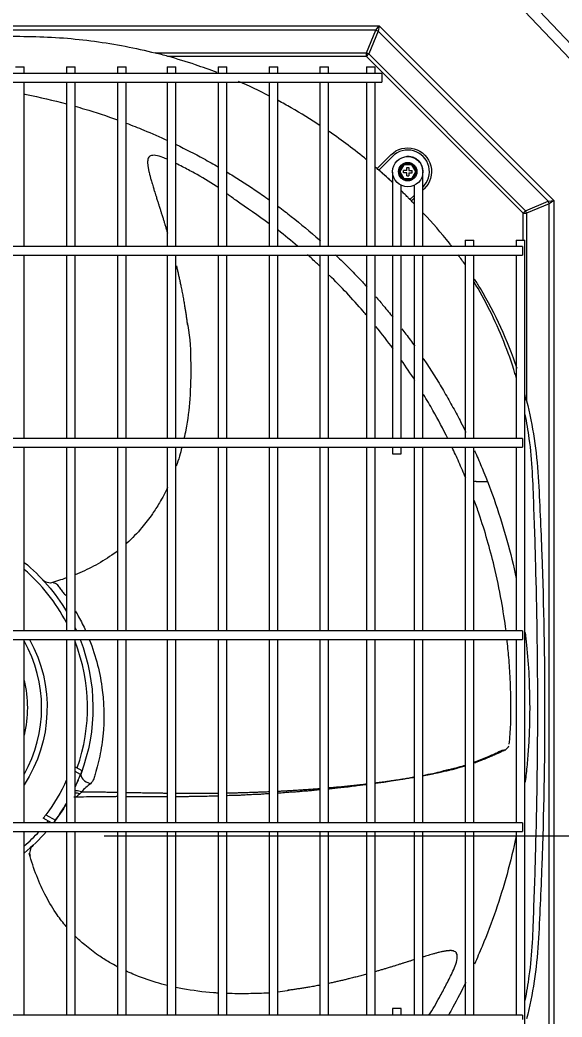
# Model space of a CAD drawing. Header units: millimetres. Extents: x 0 to 504600, y 0 to 118800.
# Drawn here: x 434993.3 to 435243.7, y 50775.3 to 51236.1 of the extents above; entities that cross this region are included whole.
import ezdxf

# ---------------------------------------------------------------- set-up
doc = ezdxf.new("R2010")
doc.units = ezdxf.units.MM
doc.header["$LTSCALE"] = 200
doc.layers.add('LG-AIRCON', color=240, linetype='Continuous')
doc.layers.add('냉매배관평면도', color=2, linetype='Continuous')

# ---------------------------------------------------------------- blocks, each defined once
blk = doc.blocks.new('UXB1', base_point=(168674.67, -72229.04))
at = {"layer": 'LG-AIRCON', "color": 0}
for p, q in [((169288.54, -71507.37), (169255.13, -71472.16)), ((169258.67, -71468.62), (169292.07, -71503.83)), ((168148.66, -71491.95), (169200.23, -71491.95)), ((169198.7, -71494.07), (168150.18, -71494.07)), ((169194.36, -71504.54), (169198.7, -71494.07)), ((169199.8, -71494.52), (169195.46, -71505)), ((169198.7, -71494.07), (169200.23, -71491.95)), ((169200.23, -71491.95), (169199.8, -71494.52)), ((169278.36, -71573.09), (169199.8, -71494.52)), ((169200.23, -71491.95), (169280.94, -71572.66)), ((169096.89, -71504.54), (169194.36, -71504.54)), ((169194.36, -71506.1), (169194.36, -71504.54)), ((169194.36, -71506.1), (169102.74, -71506.1)), ((169194.36, -71506.1), (169195.46, -71505)), ((169266.79, -71578.53), (169194.36, -71506.1)), ((169195.46, -71505), (169267.89, -71577.43)), ((169201.5, -71513.99), (168146.95, -71513.99)), ((169032.38, -71510.99), (169036.38, -71510.99)), ((169036.38, -71513.99), (169036.38, -71510.99)), ((169055.88, -71510.99), (169055.88, -71513.99)), ((169055.88, -71510.99), (169059.88, -71510.99)), ((169059.88, -71513.99), (169059.88, -71510.99)), ((169079.38, -71510.99), (169079.38, -71513.99)), ((169079.38, -71510.99), (169083.38, -71510.99)), ((169083.38, -71513.99), (169083.38, -71510.99)), ((169102.44, -71510.99), (169102.44, -71513.99)), ((169102.44, -71510.99), (169106.44, -71510.99)), ((169106.44, -71513.99), (169106.44, -71510.99)), ((169125.94, -71510.99), (169125.94, -71513.99)), ((169125.94, -71510.99), (169129.94, -71510.99)), ((169129.94, -71513.99), (169129.94, -71510.99)), ((169149.44, -71510.99), (169149.44, -71513.99)), ((169149.44, -71510.99), (169153.44, -71510.99)), ((169153.44, -71513.99), (169153.44, -71510.99)), ((169172.93, -71510.99), (169172.93, -71513.99)), ((169172.93, -71510.99), (169176.93, -71510.99)), ((169176.93, -71513.99), (169176.93, -71510.99)), ((169194.5, -71510.99), (169194.5, -71513.99)), ((169194.5, -71510.99), (169198.5, -71510.99)), ((169198.5, -71513.99), (169198.5, -71510.99)), ((169201.5, -71513.99), (169201.5, -71515.99)), ((168146.95, -71517.99), (169201.5, -71517.99)), ((169036.38, -71593.98), (169036.38, -71517.99)), ((169055.88, -71517.99), (169055.88, -71593.98)), ((169059.88, -71593.98), (169059.88, -71517.99)), ((169079.38, -71517.99), (169079.38, -71593.98)), ((169083.38, -71593.98), (169083.38, -71517.99)), ((169102.44, -71517.99), (169102.44, -71593.98)), ((169106.44, -71593.98), (169106.44, -71517.99)), ((169125.94, -71517.99), (169125.94, -71593.98)), ((169129.94, -71593.98), (169129.94, -71517.99)), ((169149.44, -71517.99), (169149.44, -71593.98)), ((169153.44, -71593.98), (169153.44, -71517.99)), ((169172.93, -71517.99), (169172.93, -71593.98)), ((169176.93, -71593.98), (169176.93, -71517.99)), ((169194.5, -71517.99), (169194.5, -71593.98)), ((169198.5, -71593.98), (169198.5, -71517.99)), ((169201.5, -71515.99), (169201.5, -71517.99)), ((169199.34, -71557.99), (169205.72, -71551.62)), ((169206.43, -71552.32), (169200.1, -71558.65)), ((169206.5, -71559.56), (169206.5, -71573.32)), ((169209.25, -71559.39), (169211.37, -71555.71)), ((169211.37, -71563.07), (169209.25, -71559.39)), ((169209.25, -71559.39), (169209.82, -71559.39)), ((169211.66, -71556.21), (169209.82, -71559.39)), ((169209.82, -71559.39), (169211.66, -71562.57)), ((169211.37, -71555.71), (169215.62, -71555.71)), ((169211.37, -71555.71), (169211.66, -71556.21)), ((169213, -71558.89), (169211.5, -71558.89)), ((169211.5, -71559.89), (169211.5, -71558.89)), ((169213, -71559.89), (169211.5, -71559.89)), ((169215.33, -71556.21), (169211.66, -71556.21)), ((169213, -71557.39), (169214, -71557.39)), ((169213, -71558.89), (169213, -71557.39)), ((169213, -71561.39), (169213, -71559.89)), ((169214, -71557.39), (169214, -71558.89)), ((169214, -71558.89), (169215.5, -71558.89)), ((169214, -71559.89), (169214, -71561.39)), ((169214, -71559.89), (169215.5, -71559.89)), ((169215.33, -71556.21), (169215.62, -71555.71)), ((169217.17, -71559.39), (169215.33, -71556.21)), ((169215.33, -71562.57), (169217.17, -71559.39)), ((169215.5, -71559.89), (169215.5, -71558.89)), ((169215.62, -71555.71), (169217.75, -71559.39)), ((169217.75, -71559.39), (169215.62, -71563.07)), ((169217.17, -71559.39), (169217.75, -71559.39)), ((169220.49, -71573.32), (169220.49, -71559.56)), ((169211.37, -71563.07), (169211.66, -71562.57)), ((169215.62, -71563.07), (169211.37, -71563.07)), ((169211.66, -71562.57), (169215.33, -71562.57)), ((169213, -71561.39), (169214, -71561.39)), ((169215.33, -71562.57), (169215.62, -71563.07)), ((169210.5, -71573.32), (169210.5, -71565.72)), ((169216.49, -71565.72), (169216.49, -71573.32)), ((169221.06, -71567.38), (169220.49, -71567.91)), ((169206.5, -71570.27), (169206.5, -71593.98)), ((169210.5, -71593.98), (169210.5, -71570.27)), ((169214.49, -71572.23), (169216.49, -71570.33)), ((169216.49, -71571.7), (169215.19, -71572.94)), ((169216.49, -71573.32), (169216.49, -71576.15)), ((169220.49, -71576.15), (169220.49, -71573.32)), ((169267.89, -71577.43), (169278.36, -71573.09)), ((169278.36, -71573.09), (169280.94, -71572.66)), ((169280.94, -71572.66), (169278.82, -71574.19)), ((169280.94, -71572.66), (169280.94, -72063.22)), ((169216.49, -71576.15), (169216.49, -71579.81)), ((169220.49, -71579.81), (169220.49, -71576.15)), ((169220.49, -71576.15), (169220.49, -71576.15)), ((169266.79, -71578.53), (169267.89, -71577.43)), ((169266.79, -71590.98), (169266.79, -71578.53)), ((169266.79, -71578.53), (169268.34, -71578.53)), ((169278.82, -71574.19), (169268.34, -71578.53)), ((169268.34, -71578.53), (169268.34, -71665.32)), ((169278.82, -72062.34), (169278.82, -71574.19)), ((169216.49, -71579.81), (169216.49, -71582.63)), ((169216.49, -71582.63), (169216.49, -71593.98)), ((169220.49, -71582.63), (169220.49, -71579.81)), ((169220.49, -71579.81), (169220.49, -71579.81)), ((169220.49, -71593.98), (169220.49, -71582.63)), ((169239.99, -71590.98), (169239.99, -71593.98)), ((169239.99, -71590.98), (169243.99, -71590.98)), ((169243.99, -71593.98), (169243.99, -71590.98)), ((169263.49, -71590.98), (169263.49, -71593.98)), ((169263.49, -71590.98), (169267.49, -71590.98)), ((169267.49, -72044.9), (169267.49, -71590.98)), ((169266.49, -71593.97), (168081.96, -71593.97)), ((169266.49, -71593.97), (169266.49, -71595.97)), ((169266.49, -71595.97), (169266.49, -71597.97)), ((168081.96, -71597.97), (169266.49, -71597.97)), ((169036.38, -71682.77), (169036.38, -71597.98)), ((169055.88, -71597.98), (169055.88, -71682.77)), ((169059.88, -71682.77), (169059.88, -71597.98)), ((169079.38, -71597.98), (169079.38, -71682.77)), ((169083.38, -71682.77), (169083.38, -71597.98)), ((169102.44, -71597.98), (169102.44, -71682.77)), ((169106.44, -71682.77), (169106.44, -71597.98)), ((169125.94, -71597.98), (169125.94, -71682.77)), ((169129.94, -71682.77), (169129.94, -71597.98)), ((169149.44, -71597.98), (169149.44, -71682.77)), ((169153.44, -71682.77), (169153.44, -71597.98)), ((169172.93, -71597.98), (169172.93, -71682.77)), ((169176.93, -71682.77), (169176.93, -71597.98)), ((169194.5, -71597.98), (169194.5, -71682.77)), ((169198.5, -71682.77), (169198.5, -71597.98)), ((169206.5, -71597.97), (169206.5, -71682.76)), ((169210.5, -71682.76), (169210.5, -71597.97)), ((169216.49, -71597.98), (169216.49, -71682.76)), ((169220.49, -71682.76), (169220.49, -71597.98)), ((169239.99, -71597.98), (169239.99, -71682.76)), ((169243.99, -71682.76), (169243.99, -71597.98)), ((169263.49, -71597.98), (169263.49, -71682.76)), ((169172.93, -71602.86), (169172.71, -71603)), ((169266.49, -71682.76), (168081.96, -71682.76)), ((169266.49, -71682.76), (169266.49, -71684.76)), ((168081.96, -71686.76), (169266.49, -71686.76)), ((169036.38, -71771.55), (169036.38, -71686.77)), ((169055.88, -71686.77), (169055.88, -71771.55)), ((169059.88, -71771.55), (169059.88, -71686.77)), ((169079.38, -71686.77), (169079.38, -71771.55)), ((169083.38, -71771.55), (169083.38, -71686.77)), ((169102.44, -71686.77), (169102.44, -71771.55)), ((169106.44, -71771.55), (169106.44, -71686.77)), ((169125.94, -71686.77), (169125.94, -71771.55)), ((169129.94, -71771.55), (169129.94, -71686.77)), ((169149.44, -71686.77), (169149.44, -71771.55)), ((169153.44, -71771.55), (169153.44, -71686.77)), ((169172.93, -71686.77), (169172.93, -71771.55)), ((169176.93, -71771.55), (169176.93, -71686.77)), ((169194.5, -71686.77), (169194.5, -71771.55)), ((169198.5, -71771.55), (169198.5, -71686.77)), ((169206.5, -71686.76), (169206.5, -71689.76)), ((169210.5, -71689.76), (169210.5, -71686.76)), ((169216.49, -71686.76), (169216.49, -71771.55)), ((169220.49, -71771.55), (169220.49, -71686.76)), ((169239.99, -71686.76), (169239.99, -71771.55)), ((169243.99, -71771.55), (169243.99, -71686.76)), ((169263.49, -71686.76), (169263.49, -71771.55)), ((169266.49, -71684.76), (169266.49, -71686.76)), ((169245.05, -71702.62), (169250.04, -71702.62)), ((169044.77, -71747.84), (169044.87, -71747.95)), ((169266.49, -71771.55), (168081.96, -71771.55)), ((169266.49, -71771.55), (169266.49, -71773.55)), ((168081.96, -71775.55), (169266.49, -71775.55)), ((169036.38, -71860.33), (169036.38, -71775.55)), ((169055.88, -71775.55), (169055.88, -71860.33)), ((169059.88, -71860.33), (169059.88, -71775.55)), ((169079.38, -71775.55), (169079.38, -71860.33)), ((169083.38, -71860.33), (169083.38, -71775.55)), ((169102.44, -71775.55), (169102.44, -71860.33)), ((169106.44, -71860.33), (169106.44, -71775.55)), ((169125.94, -71775.55), (169125.94, -71860.33)), ((169129.94, -71860.33), (169129.94, -71775.55)), ((169149.44, -71775.55), (169149.44, -71860.33)), ((169153.44, -71860.33), (169153.44, -71775.55)), ((169172.93, -71775.55), (169172.93, -71860.33)), ((169176.93, -71860.33), (169176.93, -71775.55)), ((169194.5, -71775.55), (169194.5, -71860.33)), ((169198.5, -71860.33), (169198.5, -71775.55)), ((169216.49, -71775.55), (169216.49, -71860.33)), ((169220.49, -71860.33), (169220.49, -71775.55)), ((169239.99, -71775.55), (169239.99, -71860.33)), ((169243.99, -71860.33), (169243.99, -71775.55)), ((169263.49, -71775.55), (169263.49, -71860.33)), ((169266.49, -71773.55), (169266.49, -71775.55)), ((169079.33, -71827.09), (169079.38, -71827.1)), ((169079.33, -71827.09), (169079.38, -71827.1)), ((169059.88, -71834.36), (169063.03, -71836.09)), ((169062.33, -71837.99), (169059.88, -71836.64)), ((169049.02, -71860.33), (169045.12, -71858.19)), ((169046.36, -71856.59), (169050.79, -71859.03)), ((169266.49, -71860.33), (168081.96, -71860.33)), ((169266.49, -71860.33), (169266.49, -71862.33)), ((169266.49, -71862.33), (169266.49, -71864.33)), ((168081.96, -71864.33), (169266.49, -71864.33)), ((169036.38, -71949.11), (169036.38, -71864.33)), ((169055.88, -71864.33), (169055.88, -71949.11)), ((169059.88, -71949.11), (169059.88, -71864.33)), ((169079.38, -71864.33), (169079.38, -71949.11)), ((169083.38, -71949.11), (169083.38, -71864.33)), ((169102.44, -71864.33), (169102.44, -71949.11)), ((169106.44, -71949.11), (169106.44, -71864.33)), ((169125.94, -71864.33), (169125.94, -71949.11)), ((169129.94, -71949.11), (169129.94, -71864.33)), ((169149.44, -71864.33), (169149.44, -71949.11)), ((169153.44, -71949.11), (169153.44, -71864.33)), ((169172.93, -71864.33), (169172.93, -71949.11)), ((169176.93, -71949.11), (169176.93, -71864.33)), ((169194.5, -71864.33), (169194.5, -71949.11)), ((169198.5, -71949.11), (169198.5, -71864.33)), ((169216.49, -71864.33), (169216.49, -71949.12)), ((169220.49, -71949.12), (169220.49, -71864.33)), ((169239.99, -71864.33), (169239.99, -71949.12)), ((169243.99, -71949.12), (169243.99, -71864.33)), ((169263.49, -71864.33), (169263.49, -71949.12)), ((169040.45, -71870.7), (169040.25, -71870.88)), ((169206.5, -71946.12), (169206.5, -71949.12)), ((169210.5, -71946.12), (169206.5, -71946.12)), ((169210.5, -71949.12), (169210.5, -71946.12)), ((169266.49, -71949.12), (168081.96, -71949.12)), ((169266.49, -71949.12), (169266.49, -71951.12))]:
    blk.add_line(p, q, dxfattribs=at)
for radius in [7, 4.25, 4.25]:
    blk.add_circle((169213.5, -71559.39), radius, dxfattribs=at)
at = {"layer": 'LG-AIRCON', "color": 0, "extrusion": (0, 0, -1)}
for centre, radius, start, end in [((-169213.5, -71559.39), 11, 45, 226.5506), ((-168981.1, -71807.1), 86.99, 129.4651, 149.2876), ((-168981.1, -71807.1), 86.99, 154.9195, 155.8727), ((-168981.1, -71807.1), 65.82, 151.3463, 212.8556), ((-168981.1, -71807.1), 86.99, 158.7281, 200.4357), ((-168981.1, -71807.1), 56.71, 167.13, 192.8588), ((-168981.1, -71807.1), 81.91, 204.0687, 217.1733), ((-168981.1, -71807.1), 86.99, 210.7139, 217.7283), ((-168981.1, -71807.1), 86.99, 221.1398, 230.5364)]:
    blk.add_arc(centre, radius, start, end, dxfattribs=at)
at = {"layer": 'LG-AIRCON', "color": 0}
for centre, radius, start, end in [((169213.5, -71559.39), 10, 313.4494, 135), ((169245.05, -71707.62), 5, 90, 102.3062), ((168981.1, -71807.1), 84.49, 27.7268, 49.1255), ((168981.1, -71807.1), 63.32, 330.8231, 29.1769), ((168981.1, -71807.1), 84.49, 340.7868, 21.1705), ((168981.1, -71807.1), 86.91, 335.0266, 339.1851), ((168981.1, -71807.1), 86.91, 323.3149, 329.3716), ((168981.1, -71807.1), 84.49, 320.9474, 321.7132), ((168981.1, -71807.1), 84.49, 310.8737, 317.3624)]:
    blk.add_arc(centre, radius, start, end, dxfattribs=at)
at = {"layer": 'LG-AIRCON', "color": 0, "extrusion": (5.03151e-06, -5.39034e-06, 1)}
blk.add_arc((169048.33, -71744.33, 1.22), 5, 223.0877, 286.4677, dxfattribs=at)
at = {"layer": 'LG-AIRCON', "color": 0, "extrusion": (-6.04419e-06, -5.64183e-06, 1)}
blk.add_arc((169043.87, -71874.34, -0.6), 5, 133.0877, 196.4734, dxfattribs=at)
at = {"layer": 'LG-AIRCON', "color": 0}
for centre, major_axis, ratio, start_param, end_param in [((169198.7, -71495.62), (-2.03, 0.84), 0.678598, 4.438375, 4.986403), ((169194.36, -71506.1), (-2.03, 0.84), 0.678598, 4.438375, 4.986403), ((169277.26, -71574.19), (-0.84, 2.03), 0.678598, 4.438375, 4.986403), ((169266.79, -71578.53), (-0.84, 2.03), 0.678598, 4.438375, 4.986403), ((169067.29, -71839.22), (-4.68, 1.75), 0.588101, 0, 1.726902), ((169062.56, -71849.82), (4.43, -2.32), 0.512974, 1.938544, 2.458256)]:
    blk.add_ellipse(centre, major_axis=major_axis, ratio=ratio, start_param=start_param, end_param=end_param, dxfattribs=at)
for points, knots in [([(168981.39, -71496.19), (168991.14, -71496.25), (169000.89, -71496.35), (169020.39, -71496.6), (169030.14, -71496.73), (169044.76, -71497.05), (169049.63, -71497.25), (169059.32, -71497.98), (169064.12, -71498.49), (169078.38, -71500.41), (169087.72, -71502.22), (169096.89, -71504.54)], [0, 0, 0, 0, 0.25, 0.25, 0.5, 0.5, 0.625, 0.625, 0.75, 0.75, 1, 1, 1, 1]), ([(169036.39, -71523.55), (169036.72, -71523.61), (169043.29, -71524.9), (169049.82, -71526.43), (169055.96, -71528.08)], [0, 0, 0, 0, 0.049766, 1, 1, 1, 1]), ([(169173.11, -71538.14), (169168.7, -71535.25), (169164.21, -71532.49), (169157.65, -71528.74), (169155.65, -71527.63), (169153.63, -71526.55)], [0, 0, 0, 0, 0.696314, 0.696314, 1, 1, 1, 1]), ([(169059.94, -71529.18), (169061.39, -71529.59), (169067.97, -71531.51), (169074.48, -71533.67), (169079.5, -71535.49)], [0, 0, 0, 0, 0.22069, 1, 1, 1, 1]), ([(169083.48, -71536.97), (169086.2, -71538), (169092.62, -71540.55), (169098.95, -71543.32), (169102.58, -71545.01)], [0, 0, 0, 0, 0.42049, 1, 1, 1, 1]), ([(169106.59, -71546.9), (169110.83, -71548.95), (169117.39, -71552.32), (169123.81, -71555.93), (169126.1, -71557.26)], [0, 0, 0, 0, 0.640117, 1, 1, 1, 1]), ([(169093.57, -71553.41), (169093.52, -71553.55), (169093.46, -71553.81), (169093.41, -71554.11), (169093.37, -71554.57), (169093.36, -71554.93), (169093.36, -71555.37), (169093.39, -71555.88), (169093.43, -71556.34), (169093.51, -71556.94), (169093.59, -71557.46), (169093.7, -71558.09), (169093.82, -71558.69), (169093.99, -71559.46), (169094.17, -71560.24), (169094.37, -71561.05), (169094.56, -71561.78), (169094.76, -71562.52), (169095.01, -71563.4), (169095.27, -71564.31), (169095.58, -71565.37), (169095.87, -71566.32), (169096.17, -71567.3), (169096.47, -71568.29), (169096.83, -71569.44), (169097.2, -71570.62), (169097.53, -71571.66), (169097.87, -71572.72), (169098.26, -71573.95), (169098.66, -71575.21), (169099.05, -71576.45), (169099.46, -71577.73), (169099.86, -71579.02), (169100.28, -71580.35), (169100.69, -71581.69), (169101.11, -71583.06), (169101.53, -71584.43), (169101.95, -71585.81), (169102.3, -71587), (169102.5, -71587.66), (169102.54, -71587.8)], [0, 0, 0, 0, 0.033229, 0.055763, 0.078298, 0.100832, 0.123366, 0.145901, 0.168435, 0.19097, 0.213504, 0.236039, 0.258573, 0.281107, 0.314909, 0.337443, 0.359978, 0.382512, 0.405047, 0.438848, 0.461383, 0.495184, 0.517719, 0.540253, 0.574055, 0.607857, 0.630391, 0.652925, 0.686727, 0.720529, 0.743063, 0.776865, 0.810667, 0.833201, 0.867003, 0.900804, 0.923339, 0.95714, 0.990942, 1, 1, 1, 1]), ([(169102.46, -71553.69), (169101.78, -71553.38), (169100.04, -71552.62), (169097.74, -71551.87), (169095.72, -71551.78), (169094.8, -71552.02), (169094.23, -71552.38), (169093.79, -71552.83), (169093.61, -71553.23), (169093.53, -71553.53)], [0, 0, 0, 0, 0.219395, 0.55496, 0.6933, 0.812497, 0.863417, 0.908725, 1, 1, 1, 1]), ([(169220.49, -71559.39), (169220.49, -71558.78), (169220.35, -71557.65), (169219.58, -71555.71), (169218.16, -71553.98), (169216.28, -71552.89), (169214.45, -71552.38), (169212.85, -71552.37), (169211.85, -71552.66), (169211.48, -71552.82)], [0, 0, 0, 0, 0.137261, 0.262101, 0.473405, 0.635419, 0.754104, 0.906211, 1, 1, 1, 1]), ([(169125.96, -71566.77), (169125.66, -71566.56), (169122.11, -71564.15), (169116.64, -71560.88), (169110.33, -71557.57), (169107.47, -71556.12), (169106.47, -71555.62)], [0, 0, 0, 0, 0.048306, 0.574929, 0.852045, 1, 1, 1, 1]), ([(169130.12, -71559.64), (169131.03, -71560.19), (169136.56, -71563.56), (169143.07, -71567.84), (169148.55, -71571.73), (169149.62, -71572.5)], [0, 0, 0, 0, 0.137607, 0.830509, 1, 1, 1, 1]), ([(169206.51, -71564.43), (169205.55, -71563.54), (169203.38, -71561.54), (169201.18, -71559.59), (169199.95, -71558.52)], [0, 0, 0, 0, 0.44696, 1, 1, 1, 1]), ([(169206.51, -71564.43), (169205.54, -71563.53), (169203.43, -71561.59), (169201.28, -71559.68), (169200.1, -71558.65)], [0, 0, 0, 0, 0.457218, 1, 1, 1, 1]), ([(169213.5, -71571.22), (169212.95, -71570.67), (169211.97, -71569.69), (169210.98, -71568.71), (169210.53, -71568.28)], [0, 0, 0, 0, 0.553412, 1, 1, 1, 1]), ([(169213.5, -71571.22), (169212.95, -71570.67), (169211.97, -71569.69), (169210.98, -71568.71), (169210.53, -71568.28)], [0, 0, 0, 0, 0.55329, 1, 1, 1, 1]), ([(169149.51, -71583.44), (169144.45, -71579.78), (169137.84, -71575.35), (169131.33, -71570.59), (169129.97, -71569.61)], [0, 0, 0, 0, 0.792341, 1, 1, 1, 1]), ([(169153.64, -71575.44), (169155.67, -71576.96), (169162.17, -71581.93), (169168.63, -71587.3), (169172.99, -71591.21), (169173.16, -71591.36)], [0, 0, 0, 0, 0.302202, 0.97371, 1, 1, 1, 1]), ([(169233.78, -71593.84), (169233.43, -71593.39), (169233.09, -71592.95), (169228.94, -71587.65), (169224.91, -71582.98), (169220.65, -71578.51)], [0, 0, 0, 0, 0.083758, 0.083758, 1, 1, 1, 1]), ([(169172.8, -71602.96), (169172.34, -71602.53), (169170.51, -71600.81), (169168.65, -71599.1), (169167.24, -71597.83)], [0, 0, 0, 0, 0.252005, 1, 1, 1, 1]), ([(169106.63, -71602.94), (169106.64, -71603), (169106.8, -71603.64), (169107.09, -71604.85), (169107.49, -71606.58), (169107.88, -71608.31), (169108.26, -71610.04), (169108.67, -71611.96), (169109.02, -71613.69), (169109.4, -71615.63), (169109.69, -71617.18), (169110.04, -71619.13), (169110.35, -71620.88), (169110.67, -71622.86), (169110.95, -71624.65), (169111.21, -71626.47), (169111.47, -71628.29), (169111.62, -71629.5), (169111.7, -71630.11)], [0, 0, 0, 0, 0.006903, 0.071665, 0.136426, 0.201188, 0.265949, 0.330711, 0.417059, 0.460233, 0.546582, 0.589756, 0.676105, 0.740866, 0.805628, 0.870389, 0.935151, 1, 1, 1, 1]), ([(169185.24, -71602.76), (169187.23, -71604.78), (169190.45, -71608.06), (169193.57, -71611.44), (169194.76, -71612.74)], [0, 0, 0, 0, 0.616544, 1, 1, 1, 1]), ([(169194.62, -71625.9), (169194.06, -71625.23), (169188.58, -71618.85), (169182.73, -71612.64), (169177.22, -71607.23)], [0, 0, 0, 0, 0.103466, 1, 1, 1, 1]), ([(169263.68, -71654.86), (169263.46, -71654.1), (169263.24, -71653.35), (169259.96, -71642.68), (169256.03, -71632.85), (169249.09, -71618.99), (169246.63, -71614.53), (169244, -71610.17)], [0, 0, 0, 0, 0.048488, 0.048488, 0.686498, 0.686498, 1, 1, 1, 1]), ([(169263.98, -71650.38), (169259.64, -71637.46), (169253.98, -71625.13), (169246.16, -71611.93), (169245.27, -71610.46), (169244.35, -71609.01)], [0, 0, 0, 0, 0.888615, 0.888615, 1, 1, 1, 1]), ([(169198.72, -71617.2), (169199.94, -71618.6), (169202.61, -71621.72), (169205.22, -71624.9), (169206.62, -71626.66)], [0, 0, 0, 0, 0.451779, 1, 1, 1, 1]), ([(169111.76, -71629.59), (169111.82, -71629.88), (169113.01, -71636.02), (169113.37, -71647.72), (169113.18, -71663.85), (169111.68, -71675.36), (169110.44, -71681.44), (169110.14, -71682.79)], [0, 0, 0, 0, 0.017033, 0.353101, 0.655124, 0.923021, 1, 1, 1, 1]), ([(169210.76, -71631.96), (169211.38, -71632.78), (169213.4, -71635.46), (169215.38, -71638.18), (169216.72, -71640.08)], [0, 0, 0, 0, 0.307262, 1, 1, 1, 1]), ([(169220.54, -71645.6), (169221.02, -71646.33), (169223, -71649.29), (169226.37, -71654.54), (169230.49, -71661.4), (169234.4, -71668.32), (169237.64, -71674.43), (169239.55, -71678.25), (169240.28, -71679.72)], [0, 0, 0, 0, 0.066649, 0.271122, 0.474015, 0.675325, 0.87505, 1, 1, 1, 1]), ([(169232, -71682.72), (169229.85, -71678.38), (169226.24, -71671.55), (169222.29, -71664.78), (169220.8, -71662.3)], [0, 0, 0, 0, 0.633004, 1, 1, 1, 1]), ([(169268.34, -71665.32), (169271.22, -71676.85), (169273.01, -71688.57), (169274.11, -71706.42), (169274.37, -71712.39), (169274.92, -71724.32), (169275.17, -71730.29), (169276.26, -71760.16), (169276.7, -71784.14), (169276.7, -71808.1)], [0, 0, 0, 0, 0.25, 0.25, 0.375, 0.375, 0.5, 0.5, 1, 1, 1, 1]), ([(169273.51, -71806.9), (169273.51, -71786.17), (169273.24, -71765.45), (169272.44, -71734.37), (169272.11, -71724.01), (169271.51, -71708.48), (169271.35, -71703.3), (169270.79, -71692.97), (169270.31, -71687.84), (169269.12, -71679.01), (169268.5, -71675.29), (169267.77, -71671.59)], [0, 0, 0, 0, 0.45798, 0.45798, 0.686971, 0.686971, 0.801466, 0.801466, 0.915961, 0.915961, 1, 1, 1, 1]), ([(169109.19, -71686.79), (169108.83, -71688.16), (169108.03, -71691.05), (169107.11, -71693.92), (169106.59, -71695.42)], [0, 0, 0, 0, 0.471851, 1, 1, 1, 1]), ([(169240.26, -71701.01), (169239.25, -71698.53), (169237.21, -71693.76), (169235.03, -71689.01), (169233.94, -71686.73)], [0, 0, 0, 0, 0.520207, 1, 1, 1, 1]), ([(169244.26, -71688.19), (169244.44, -71688.58), (169245.66, -71691.31), (169251.48, -71704.83), (169258.13, -71724.16), (169262.36, -71741.48), (169263.61, -71747.44)], [0, 0, 0, 0, 0.02049, 0.143703, 0.707183, 1, 1, 1, 1]), ([(169206.5, -71689.76), (169206.5, -71689.76), (169206.52, -71689.76), (169206.6, -71689.76), (169206.69, -71689.76), (169206.94, -71689.76), (169207.09, -71689.76), (169207.44, -71689.76), (169207.65, -71689.76), (169208.07, -71689.76), (169208.3, -71689.76), (169208.74, -71689.76), (169208.97, -71689.76), (169209.39, -71689.76), (169209.59, -71689.76), (169209.94, -71689.76), (169210.09, -71689.76), (169210.32, -71689.76), (169210.41, -71689.76), (169210.48, -71689.76), (169210.5, -71689.76), (169210.5, -71689.76)], [0, 0, 0, 0, 0.072796, 0.072796, 0.180355, 0.180355, 0.287914, 0.287914, 0.395473, 0.395473, 0.503031, 0.503031, 0.61059, 0.61059, 0.718149, 0.718149, 0.825708, 0.825708, 0.933267, 0.933267, 1, 1, 1, 1]), ([(169102.6, -71705.23), (169101.44, -71707.68), (169099.24, -71711.89), (169095.28, -71718.13), (169090.42, -71724.51), (169086.13, -71728.95), (169083.51, -71731.3), (169083.4, -71731.4)], [0, 0, 0, 0, 0.250799, 0.438254, 0.680606, 0.985878, 1, 1, 1, 1]), ([(169258.86, -71771.54), (169258.27, -71766.92), (169256.74, -71756.98), (169252.99, -71739.03), (169248.55, -71723.54), (169245, -71713.39), (169244.23, -71711.29)], [0, 0, 0, 0, 0.230715, 0.496584, 0.895571, 1, 1, 1, 1]), ([(169079.46, -71734.66), (169078.6, -71735.33), (169075.08, -71737.92), (169068.67, -71741.82), (169062.8, -71744.48), (169059.91, -71745.64)], [0, 0, 0, 0, 0.146134, 0.586198, 1, 1, 1, 1]), ([(169049.69, -71749.19), (169049.69, -71749.22), (169049.73, -71749.25), (169049.92, -71749.33), (169050.09, -71749.37), (169050.59, -71749.51), (169050.94, -71749.64), (169051.54, -71750.07), (169051.68, -71750.39), (169052.05, -71750.96), (169052.27, -71751.22), (169052.95, -71751.98), (169053.36, -71752.53), (169053.93, -71753.36), (169054.1, -71753.65), (169054.49, -71754.18), (169054.76, -71754.41), (169055.33, -71754.88), (169055.61, -71755.13), (169055.87, -71755.41)], [0, 0, 0, 0, 0.041274, 0.041274, 0.097669, 0.097669, 0.210461, 0.210461, 0.323252, 0.323252, 0.436043, 0.436043, 0.661626, 0.661626, 0.774417, 0.774417, 0.887208, 0.887208, 1, 1, 1, 1]), ([(169060.01, -71762.4), (169060.53, -71763.29), (169061.02, -71764.19), (169062.69, -71767.22), (169063.76, -71769.38), (169064.73, -71771.54)], [0, 0, 0, 0, 0.29522, 0.29522, 1, 1, 1, 1]), ([(169066.42, -71775.55), (169069.58, -71783.53), (169071.5, -71791.46), (169073.52, -71807.63), (169073.29, -71815.74), (169071.87, -71826.61), (169071.22, -71830.02), (169070.03, -71834.78), (169069.6, -71836.3), (169068.92, -71838.49), (169068.66, -71839.22), (169068.36, -71840.25), (169068.23, -71840.57), (169067.79, -71841.32), (169067.48, -71841.77), (169067.01, -71842.21)], [0, 0, 0, 0, 0.302954, 0.302954, 0.651477, 0.651477, 0.825738, 0.825738, 0.912869, 0.912869, 0.956435, 0.956435, 0.978217, 0.978217, 1, 1, 1, 1]), ([(169260.38, -71823.94), (169260.68, -71820.91), (169261.11, -71814.98), (169261.16, -71804.97), (169260.93, -71794.63), (169260.25, -71784.41), (169259.65, -71778.32), (169259.34, -71775.54)], [0, 0, 0, 0, 0.182857, 0.35926, 0.617017, 0.825344, 1, 1, 1, 1]), ([(169267.72, -71772.33), (169267.95, -71774.26), (169268.69, -71780.95), (169269.59, -71792.47), (169269.73, -71802.08), (169269.8, -71806.9)], [0, 0, 0, 0, 0.16864, 0.581968, 1, 1, 1, 1]), ([(169269.8, -71806.9), (169269.78, -71809.65), (169269.73, -71815.14), (169269.37, -71823.32), (169268.79, -71831.45), (169268.19, -71837.49), (169267.8, -71840.82), (169267.72, -71841.48)], [0, 0, 0, 0, 0.238005, 0.47449, 0.709453, 0.942891, 1, 1, 1, 1]), ([(169267.75, -71942.36), (169268.49, -71938.61), (169269.11, -71934.84), (169270.31, -71925.96), (169270.8, -71920.83), (169271.35, -71910.51), (169271.51, -71905.33), (169272.11, -71889.8), (169272.44, -71879.44), (169273.24, -71848.36), (169273.51, -71827.63), (169273.51, -71806.9)], [0, 0, 0, 0, 0.085061, 0.085061, 0.199428, 0.199428, 0.313796, 0.313796, 0.54253, 0.54253, 1, 1, 1, 1]), ([(169276.7, -71808.1), (169276.7, -71832.08), (169276.26, -71856.04), (169275.17, -71885.97), (169274.92, -71891.95), (169274.37, -71903.9), (169274.1, -71909.87), (169273, -71927.74), (169271.2, -71939.42), (169268.34, -71950.89)], [0, 0, 0, 0, 0.5, 0.5, 0.625, 0.625, 0.75, 0.75, 1, 1, 1, 1]), ([(169243.99, -71832.3), (169244.3, -71832.18), (169246.68, -71831.31), (169249.91, -71830), (169253.49, -71828.44), (169255.28, -71827.55), (169256.4, -71827.01), (169257.27, -71826.69), (169258.2, -71826.61), (169258.65, -71826.52), (169258.84, -71826.5)], [0, 0, 0, 0, 0.054722, 0.413265, 0.565134, 0.700229, 0.769577, 0.820811, 0.901304, 1, 1, 1, 1]), ([(169243.99, -71832.64), (169244.07, -71832.61), (169244.49, -71832.46), (169245.13, -71832.23), (169245.92, -71831.94), (169246.7, -71831.64), (169247.47, -71831.34), (169248.33, -71831), (169249.07, -71830.7), (169249.79, -71830.4), (169250.4, -71830.15), (169251.01, -71829.89), (169251.69, -71829.61), (169252.35, -71829.32), (169253.01, -71829.04), (169253.52, -71828.81), (169254.08, -71828.57), (169254.53, -71828.38), (169255.07, -71828.14), (169255.48, -71827.96), (169255.95, -71827.76), (169256.37, -71827.57), (169256.72, -71827.42), (169257.09, -71827.26), (169257.25, -71827.19), (169257.3, -71827.17)], [0, 0, 0, 0, 0.013184, 0.076179, 0.118176, 0.160173, 0.223168, 0.265165, 0.32816, 0.370157, 0.412154, 0.454151, 0.496147, 0.559143, 0.60114, 0.643136, 0.685133, 0.72713, 0.769127, 0.811124, 0.853121, 0.895118, 0.937114, 0.979111, 1, 1, 1, 1]), ([(169257.5, -71827.08), (169257.82, -71826.91), (169258.46, -71826.54), (169259.2, -71826.14), (169259.69, -71825.59), (169260.03, -71825.08), (169260.17, -71824.8)], [0, 0, 0, 0, 0.181976, 0.413188, 0.708779, 1, 1, 1, 1]), ([(169063.03, -71836.09), (169063.03, -71836.09), (169063.02, -71836.13), (169062.97, -71836.26), (169062.93, -71836.37), (169062.84, -71836.63), (169062.78, -71836.79), (169062.65, -71837.15), (169062.57, -71837.35), (169062.44, -71837.7), (169062.39, -71837.84), (169062.33, -71837.99)], [0, 0, 0, 0, 0.211758, 0.211758, 0.423432, 0.423432, 0.636431, 0.636431, 0.852021, 0.852021, 1, 1, 1, 1]), ([(169220.54, -71838.38), (169220.98, -71838.29), (169222.92, -71837.88), (169224.86, -71837.51), (169228.37, -71836.74), (169230.41, -71836.1), (169232.78, -71835.59), (169234.58, -71835.2), (169236.4, -71834.73), (169237.87, -71834.29), (169238.82, -71834.01), (169239.45, -71833.83), (169239.78, -71833.72), (169239.97, -71833.66)], [0, 0, 0, 0, 0.069935, 0.324368, 0.375737, 0.555953, 0.632284, 0.714834, 0.803633, 0.897292, 0.950384, 0.973119, 1, 1, 1, 1]), ([(169220.56, -71838.48), (169220.59, -71838.47), (169221.17, -71838.37), (169222.02, -71838.21), (169223.39, -71837.95), (169224.48, -71837.73), (169225.83, -71837.46), (169226.91, -71837.24), (169228.11, -71836.99), (169229.17, -71836.75), (169230.36, -71836.49), (169231.55, -71836.21), (169232.6, -71835.96), (169233.65, -71835.71), (169234.69, -71835.44), (169235.72, -71835.17), (169236.74, -71834.9), (169237.74, -71834.62), (169238.73, -71834.33), (169239.47, -71834.11), (169239.85, -71834), (169239.99, -71833.95)], [0, 0, 0, 0, 0.003473, 0.084564, 0.125109, 0.2062, 0.246746, 0.327836, 0.368382, 0.4292, 0.490018, 0.550836, 0.611654, 0.6522, 0.713018, 0.773836, 0.814381, 0.875199, 0.936017, 0.976563, 1, 1, 1, 1]), ([(169059.89, -71843.83), (169060.09, -71843.37), (169060.3, -71842.9), (169060.89, -71841.58), (169061.27, -71840.72), (169061.98, -71839.06), (169062.31, -71838.26), (169062.61, -71837.48)], [0, 0, 0, 0, 0.218967, 0.218967, 0.624953, 0.624953, 1, 1, 1, 1]), ([(169198.48, -71841.81), (169198.88, -71841.76), (169199.73, -71841.65), (169201.05, -71841.48), (169202.41, -71841.3), (169203.76, -71841.12), (169205.24, -71840.92), (169206.56, -71840.73), (169208.01, -71840.52), (169209.17, -71840.35), (169210.62, -71840.13), (169211.92, -71839.93), (169213.35, -71839.71), (169214.64, -71839.5), (169215.69, -71839.33), (169216.3, -71839.22), (169216.49, -71839.19)], [0, 0, 0, 0, 0.063846, 0.137211, 0.210576, 0.283941, 0.357305, 0.455125, 0.504035, 0.601855, 0.650765, 0.748585, 0.821949, 0.895314, 0.968679, 1, 1, 1, 1]), ([(169198.49, -71841.93), (169198.62, -71841.91), (169199.32, -71841.82), (169200.66, -71841.68), (169203.16, -71841.36), (169205.8, -71840.89), (169208.03, -71840.54), (169209.88, -71840.28), (169211.56, -71840.02), (169213.58, -71839.54), (169215.34, -71839.26), (169216.38, -71839.1), (169216.49, -71839.09)], [0, 0, 0, 0, 0.0204, 0.107202, 0.200873, 0.403072, 0.589254, 0.661717, 0.721758, 0.842147, 0.982778, 1, 1, 1, 1]), ([(169062.84, -71845.97), (169061.93, -71845.68), (169061.08, -71845.53), (169060.19, -71845.52), (169060.01, -71845.53), (169059.85, -71845.56)], [0, 0, 0, 0, 0.78393, 0.78393, 1, 1, 1, 1]), ([(169067.01, -71842.21), (169066.39, -71842.8), (169065.55, -71843.3), (169064.1, -71844.55), (169063.49, -71845.31), (169062.84, -71845.97)], [0, 0, 0, 0, 0.5, 0.5, 1, 1, 1, 1]), ([(169153.44, -71846.52), (169153.44, -71846.52), (169154.61, -71846.43), (169156.58, -71846.23), (169158.72, -71846.08), (169160.46, -71846.01), (169162.09, -71845.93), (169164.2, -71845.65), (169166.52, -71845.5), (169168.7, -71845.37), (169170.79, -71845.16), (169172.14, -71845), (169172.96, -71844.91)], [0, 0, 0, 0, 0.001003, 0.175577, 0.336729, 0.400183, 0.452324, 0.558124, 0.692378, 0.769859, 0.852982, 1, 1, 1, 1]), ([(169153.54, -71845.67), (169153.77, -71845.66), (169154.66, -71845.61), (169155.86, -71845.55), (169157.48, -71845.46), (169158.93, -71845.37), (169160.55, -71845.28), (169162.16, -71845.18), (169163.61, -71845.08), (169165.23, -71844.97), (169166.7, -71844.87), (169168.34, -71844.76), (169169.81, -71844.65), (169171.25, -71844.54), (169172.27, -71844.46), (169172.81, -71844.41), (169172.88, -71844.41)], [0, 0, 0, 0, 0.035053, 0.135553, 0.185802, 0.286301, 0.361675, 0.43705, 0.537549, 0.587798, 0.688297, 0.763672, 0.839046, 0.91442, 0.989795, 1, 1, 1, 1]), ([(169176.91, -71844.07), (169177.08, -71844.06), (169177.87, -71843.99), (169178.98, -71843.89), (169180.55, -71843.75), (169181.97, -71843.62), (169183.56, -71843.46), (169184.99, -71843.32), (169186.41, -71843.18), (169187.96, -71843.02), (169189.35, -71842.87), (169190.87, -71842.7), (169192.24, -71842.55), (169193.55, -71842.4), (169194.25, -71842.32), (169194.5, -71842.29)], [0, 0, 0, 0, 0.028017, 0.134196, 0.187285, 0.293464, 0.373098, 0.452732, 0.532366, 0.612, 0.718179, 0.771268, 0.877447, 0.957081, 1, 1, 1, 1]), ([(169176.91, -71844.56), (169177.07, -71844.55), (169177.6, -71844.51), (169179.02, -71844.38), (169181.19, -71844.02), (169183.75, -71843.83), (169186.02, -71843.6), (169188.32, -71843.3), (169190.6, -71842.96), (169192.77, -71842.75), (169194.18, -71842.59), (169194.49, -71842.55)], [0, 0, 0, 0, 0.026625, 0.086224, 0.216151, 0.379674, 0.473035, 0.573734, 0.780901, 0.950937, 1, 1, 1, 1]), ([(169059.31, -71848.37), (169061.26, -71848.3), (169065.23, -71848.19), (169069.44, -71848.16), (169072.3, -71848.14), (169073.53, -71848.16), (169074.84, -71848.14), (169075.93, -71848.17), (169076.94, -71848.16), (169078.09, -71848.11), (169078.88, -71848.05), (169079.4, -71848.02)], [0, 0, 0, 0, 0.286213, 0.579725, 0.615099, 0.700692, 0.766378, 0.829652, 0.869632, 0.911891, 1, 1, 1, 1]), ([(169062.08, -71846.87), (169061.56, -71847.33), (169061.06, -71847.77), (169060.5, -71848.21), (169060.4, -71848.3), (169060.43, -71848.32)], [0, 0, 0, 0, 0.677972, 0.677972, 1, 1, 1, 1]), ([(169062.97, -71845.99), (169062.97, -71845.99), (169062.97, -71845.99), (169062.69, -71846.3), (169062.38, -71846.6), (169062.08, -71846.87)], [0, 0, 0, 0, 0.000046, 0.000046, 1, 1, 1, 1]), ([(169062.97, -71845.99), (169063.13, -71845.99), (169063.55, -71845.99), (169064.39, -71845.99), (169065.31, -71845.98), (169066.25, -71845.99), (169067.08, -71845.98), (169067.9, -71845.99), (169068.86, -71846), (169069.86, -71846), (169070.98, -71846.02), (169071.96, -71846.03), (169073.03, -71846.04), (169074.03, -71846.05), (169075.04, -71846.07), (169076.19, -71846.09), (169077.21, -71846.1), (169078.33, -71846.13), (169079.02, -71846.14), (169079.41, -71846.15)], [0, 0, 0, 0, 0.032149, 0.083522, 0.160582, 0.211955, 0.263329, 0.314702, 0.366075, 0.443135, 0.494509, 0.571569, 0.622942, 0.674316, 0.751376, 0.802749, 0.879809, 0.931182, 1, 1, 1, 1]), ([(169083.37, -71846.22), (169083.61, -71846.23), (169084.33, -71846.24), (169085.38, -71846.26), (169086.64, -71846.29), (169087.9, -71846.31), (169089.14, -71846.34), (169090.39, -71846.36), (169091.64, -71846.38), (169092.89, -71846.41), (169094.14, -71846.43), (169095.4, -71846.45), (169096.66, -71846.47), (169098.09, -71846.49), (169099.39, -71846.51), (169100.87, -71846.53), (169101.78, -71846.54), (169102.36, -71846.55), (169102.45, -71846.55)], [0, 0, 0, 0, 0.040051, 0.114821, 0.164667, 0.239437, 0.314206, 0.364053, 0.438822, 0.513592, 0.563438, 0.638207, 0.712977, 0.762823, 0.862516, 0.912362, 0.987132, 1, 1, 1, 1]), ([(169083.38, -71848.08), (169084.27, -71848.12), (169087.12, -71848.23), (169090.15, -71848.12), (169092.62, -71848.18), (169093.87, -71848.21), (169095.69, -71848.19), (169097.65, -71848.01), (169100.33, -71848.14), (169101.79, -71848.18), (169102.46, -71848.18)], [0, 0, 0, 0, 0.131646, 0.410876, 0.520141, 0.562705, 0.601468, 0.78581, 0.899724, 1, 1, 1, 1]), ([(169106.42, -71846.58), (169106.48, -71846.58), (169106.88, -71846.59), (169107.75, -71846.6), (169109.05, -71846.6), (169110.51, -71846.61), (169111.97, -71846.62), (169113.44, -71846.62), (169114.91, -71846.62), (169116.24, -71846.61), (169117.76, -71846.61), (169119.12, -71846.61), (169120.8, -71846.6), (169122.12, -71846.59), (169123.77, -71846.57), (169124.92, -71846.56), (169125.75, -71846.54), (169125.92, -71846.54)], [0, 0, 0, 0, 0.010487, 0.061193, 0.137252, 0.213312, 0.289371, 0.365431, 0.44149, 0.517549, 0.568256, 0.669668, 0.720374, 0.821787, 0.872493, 0.973906, 1, 1, 1, 1]), ([(169106.49, -71848.11), (169106.72, -71848.11), (169107.98, -71848.08), (169109.34, -71848.1), (169110.96, -71848.12), (169111.79, -71848.11), (169113.32, -71848.02), (169115.1, -71847.94), (169117.27, -71847.98), (169119.8, -71847.99), (169122.66, -71847.85), (169124.68, -71847.77), (169125.82, -71847.76), (169125.93, -71847.76)], [0, 0, 0, 0, 0.038603, 0.211293, 0.242009, 0.269654, 0.324997, 0.458672, 0.537504, 0.623223, 0.806489, 0.981461, 1, 1, 1, 1]), ([(169129.94, -71847.65), (169130.07, -71847.64), (169131.14, -71847.56), (169132.8, -71847.52), (169135.01, -71847.5), (169137.41, -71847.41), (169139.93, -71847.2), (169142.08, -71847.1), (169143.81, -71847.07), (169145.38, -71847.04), (169147.23, -71846.84), (169148.69, -71846.76), (169149.43, -71846.73)], [0, 0, 0, 0, 0.018343, 0.157453, 0.238031, 0.324289, 0.506652, 0.672833, 0.73751, 0.790122, 0.895489, 1, 1, 1, 1]), ([(169129.97, -71846.48), (169130.42, -71846.47), (169131.21, -71846.45), (169132.67, -71846.42), (169134.02, -71846.39), (169135.72, -71846.35), (169137.23, -71846.31), (169138.89, -71846.26), (169140.37, -71846.21), (169141.84, -71846.17), (169143.48, -71846.11), (169144.95, -71846.05), (169146.59, -71845.99), (169147.97, -71845.93), (169149.03, -71845.88), (169149.43, -71845.86)], [0, 0, 0, 0, 0.070528, 0.121604, 0.223755, 0.274831, 0.376982, 0.453596, 0.530209, 0.606823, 0.683436, 0.785588, 0.836663, 0.938815, 1, 1, 1, 1]), ([(169045.12, -71858.19), (169045.12, -71858.19), (169045.14, -71858.16), (169045.23, -71858.05), (169045.3, -71857.96), (169045.47, -71857.74), (169045.58, -71857.61), (169045.81, -71857.31), (169045.94, -71857.14), (169046.17, -71856.85), (169046.26, -71856.72), (169046.36, -71856.59)], [0, 0, 0, 0, 0.211356, 0.211356, 0.422617, 0.422617, 0.635365, 0.635365, 0.851032, 0.851032, 1, 1, 1, 1]), ([(169050.79, -71859.03), (169050.66, -71859.21), (169050.52, -71859.39), (169050.26, -71859.74), (169050.13, -71859.9), (169049.94, -71860.16), (169049.86, -71860.26), (169049.79, -71860.34)], [0, 0, 0, 0, 0.355398, 0.355398, 0.710856, 0.710856, 1, 1, 1, 1]), ([(169263.62, -71866.31), (169262.38, -71872.24), (169258.15, -71889.58), (169251.36, -71909.34), (169245.49, -71922.9), (169244.26, -71925.62)], [0, 0, 0, 0, 0.290837, 0.856482, 1, 1, 1, 1]), ([(169055.81, -71908.27), (169054.33, -71906.53), (169050.91, -71902.13), (169046.18, -71894.34), (169041.94, -71884.8), (169039.68, -71878.03), (169038.71, -71874.53)], [0, 0, 0, 0, 0.182173, 0.442327, 0.718068, 1, 1, 1, 1]), ([(169079.3, -71926.78), (169078.11, -71926.15), (169075.16, -71924.51), (169070.07, -71921.29), (169064.71, -71917.2), (169061.23, -71914.01), (169059.77, -71912.55)], [0, 0, 0, 0, 0.167806, 0.420315, 0.746772, 1, 1, 1, 1]), ([(169234.79, -71919.58), (169234.65, -71919.53), (169234.39, -71919.47), (169234.09, -71919.42), (169233.63, -71919.37), (169233.27, -71919.37), (169232.83, -71919.37), (169232.32, -71919.4), (169231.86, -71919.44), (169231.26, -71919.52), (169230.75, -71919.6), (169230.11, -71919.71), (169229.51, -71919.83), (169228.74, -71919.99), (169227.96, -71920.18), (169227.15, -71920.38), (169226.42, -71920.57), (169225.68, -71920.77), (169224.8, -71921.02), (169223.89, -71921.28), (169222.83, -71921.59), (169221.88, -71921.88), (169221.05, -71922.13), (169220.63, -71922.26), (169220.5, -71922.3)], [0, 0, 0, 0, 0.062879, 0.105521, 0.148163, 0.190805, 0.233447, 0.276089, 0.318731, 0.361373, 0.404015, 0.446657, 0.489299, 0.531941, 0.595904, 0.638546, 0.681188, 0.72383, 0.766472, 0.830435, 0.873077, 0.93704, 0.979682, 1, 1, 1, 1]), ([(169223.29, -71949.17), (169225.01, -71946.5), (169227.67, -71941.97), (169231.12, -71935.41), (169233.54, -71930.58), (169235.45, -71926.46), (169236.33, -71923.75), (169236.42, -71921.73), (169236.18, -71920.81), (169235.82, -71920.24), (169235.37, -71919.8), (169234.97, -71919.62), (169234.67, -71919.54)], [0, 0, 0, 0, 0.285729, 0.472156, 0.665521, 0.767672, 0.867545, 0.908718, 0.944194, 0.959349, 0.972834, 1, 1, 1, 1]), ([(169216.51, -71923.55), (169216.22, -71923.64), (169215.47, -71923.88), (169214.25, -71924.27), (169212.99, -71924.67), (169211.75, -71925.06), (169210.47, -71925.46), (169209.18, -71925.87), (169207.85, -71926.29), (169206.51, -71926.7), (169205.14, -71927.12), (169203.77, -71927.54), (169202.39, -71927.96), (169200.82, -71928.42), (169199.53, -71928.8), (169198.76, -71929.03), (169198.51, -71929.1)], [0, 0, 0, 0, 0.053389, 0.135929, 0.218468, 0.273495, 0.356035, 0.438575, 0.493601, 0.576141, 0.658681, 0.713708, 0.796247, 0.878787, 0.961327, 1, 1, 1, 1]), ([(169102.41, -71935.45), (169100.7, -71935.03), (169095.32, -71933.56), (169088.95, -71931.29), (169084.37, -71929.26), (169083.31, -71928.77)], [0, 0, 0, 0, 0.261577, 0.828831, 1, 1, 1, 1]), ([(169194.51, -71930.23), (169194.49, -71930.23), (169194.12, -71930.34), (169193.02, -71930.64), (169191.57, -71931.03), (169189.75, -71931.51), (169188.27, -71931.89), (169186.59, -71932.31), (169185.08, -71932.68), (169183.35, -71933.1), (169181.62, -71933.5), (169179.89, -71933.89), (169178.34, -71934.23), (169177.37, -71934.44), (169176.97, -71934.52)], [0, 0, 0, 0, 0.002684, 0.066908, 0.195355, 0.259579, 0.388026, 0.45225, 0.548585, 0.64492, 0.741256, 0.837591, 0.933927, 1, 1, 1, 1]), ([(169125.94, -71938.99), (169125.21, -71938.95), (169119.71, -71938.58), (169113.18, -71937.73), (169107.44, -71936.59), (169106.42, -71936.37)], [0, 0, 0, 0, 0.111828, 0.842309, 1, 1, 1, 1]), ([(169158.61, -71937.77), (169158.32, -71937.83), (169156.62, -71938.16), (169154.9, -71938.41), (169153.48, -71938.58)], [0, 0, 0, 0, 0.174109, 1, 1, 1, 1]), ([(169172.96, -71935.33), (169172.96, -71935.33), (169172.19, -71935.48), (169171.02, -71935.7), (169169.07, -71936.05), (169167.32, -71936.36), (169165.34, -71936.68), (169163.55, -71936.96), (169161.73, -71937.22), (169159.91, -71937.48), (169158.7, -71937.63), (169158.09, -71937.71)], [0, 0, 0, 0, 0.000398, 0.160308, 0.240263, 0.400174, 0.520106, 0.640039, 0.759972, 0.879905, 1, 1, 1, 1]), ([(169240.27, -71934.1), (169238.39, -71937.93), (169235.76, -71943), (169232.98, -71947.99), (169232.27, -71949.25)], [0, 0, 0, 0, 0.747188, 1, 1, 1, 1]), ([(169149.49, -71938.95), (169146.3, -71939.17), (169139.77, -71939.3), (169133.25, -71939.28), (169129.94, -71939.17)], [0, 0, 0, 0, 0.49152, 1, 1, 1, 1])]:
    blk.add_open_spline(points, degree=3, knots=knots, dxfattribs=at)
for points, degree in [([(169102.74, -71506.1), (169100.78, -71505.55), (169098.81, -71505.03), (169096.89, -71504.54)], 3), ([(169115.43, -71510.01), (169111.23, -71508.59), (169107, -71507.29), (169102.74, -71506.1)], 3), ([(169125.43, -71513.62), (169122.13, -71512.35), (169118.8, -71511.14), (169115.43, -71510.01)], 3), ([(169149.59, -71524.43), (169144.91, -71522.03), (169140.16, -71519.78), (169135.34, -71517.68)], 3), ([(169194.51, -71553.91), (169188.93, -71549.33), (169183.14, -71544.98), (169177.19, -71540.89)], 3), ([(169199.35, -71557.99), (169199.07, -71557.75), (169198.79, -71557.51), (169198.51, -71557.27)], 3), ([(169200.1, -71558.65), (169199.85, -71558.43), (169199.59, -71558.21), (169199.34, -71557.99)], 3), ([(169214.49, -71572.23), (169214.16, -71571.89), (169213.83, -71571.55), (169213.5, -71571.22)], 3), ([(169214.63, -71572.37), (169214.47, -71572.2), (169214.31, -71572.04), (169214.15, -71571.88)], 3), ([(169215.19, -71572.94), (169214.96, -71572.7), (169214.72, -71572.46), (169214.49, -71572.23)], 3), ([(169215.86, -71573.64), (169215.64, -71573.4), (169215.41, -71573.17), (169215.19, -71572.94)], 3), ([(169216.52, -71574.29), (169216.3, -71574.07), (169216.08, -71573.85), (169215.86, -71573.64)], 3), ([(169162.61, -71593.77), (169159.69, -71591.27), (169156.7, -71588.84), (169153.62, -71586.49)], 3), ([(169180.1, -71597.82), (169181.82, -71599.46), (169183.53, -71601.11), (169185.24, -71602.76)], 3), ([(169240.03, -71602.43), (169238.97, -71600.89), (169237.89, -71599.36), (169236.78, -71597.85)], 3), ([(169206.75, -71641.25), (169204.2, -71637.78), (169201.56, -71634.35), (169198.81, -71630.95)], 3), ([(169216.83, -71655.93), (169214.8, -71652.76), (169212.69, -71649.61), (169210.5, -71646.48)], 3), ([(169268.34, -71665.32), (169268.07, -71664.24), (169267.79, -71663.14), (169267.5, -71662.04)], 3), ([(169044.69, -71747.75), (169044.64, -71747.7), (169044.91, -71747.99)], 2), ([(169055.93, -71747.15), (169053.5, -71748.02), (169051.03, -71748.8), (169048.52, -71749.49)], 3), ([(169062.84, -71845.97), (169062.88, -71845.98), (169062.93, -71845.99), (169062.97, -71845.99)], 3), ([(169040.45, -71870.7), (169040.5, -71870.65), (169040.21, -71870.92)], 2)]:
    blk.add_open_spline(points, degree=degree, dxfattribs=at)

msp = doc.modelspace()

# ---------------------------------------------------------------- linework, layer by layer
at = {"layer": '냉매배관평면도'}
msp.add_lwpolyline([(429869.85, 55935.83), (429869.85, 53507.36), (430529.36, 53507.36), (435396.89, 53507.36), (435396.89, 50858.9), (435032.3, 50858.9)], dxfattribs=at)

# ---------------------------------------------------------------- block references
at = {"layer": 'LG-AIRCON', "color": 7}
msp.add_blockref('UXB1', (434633.61, 50496.34), dxfattribs=at)

doc.saveas('drawing.dxf')
